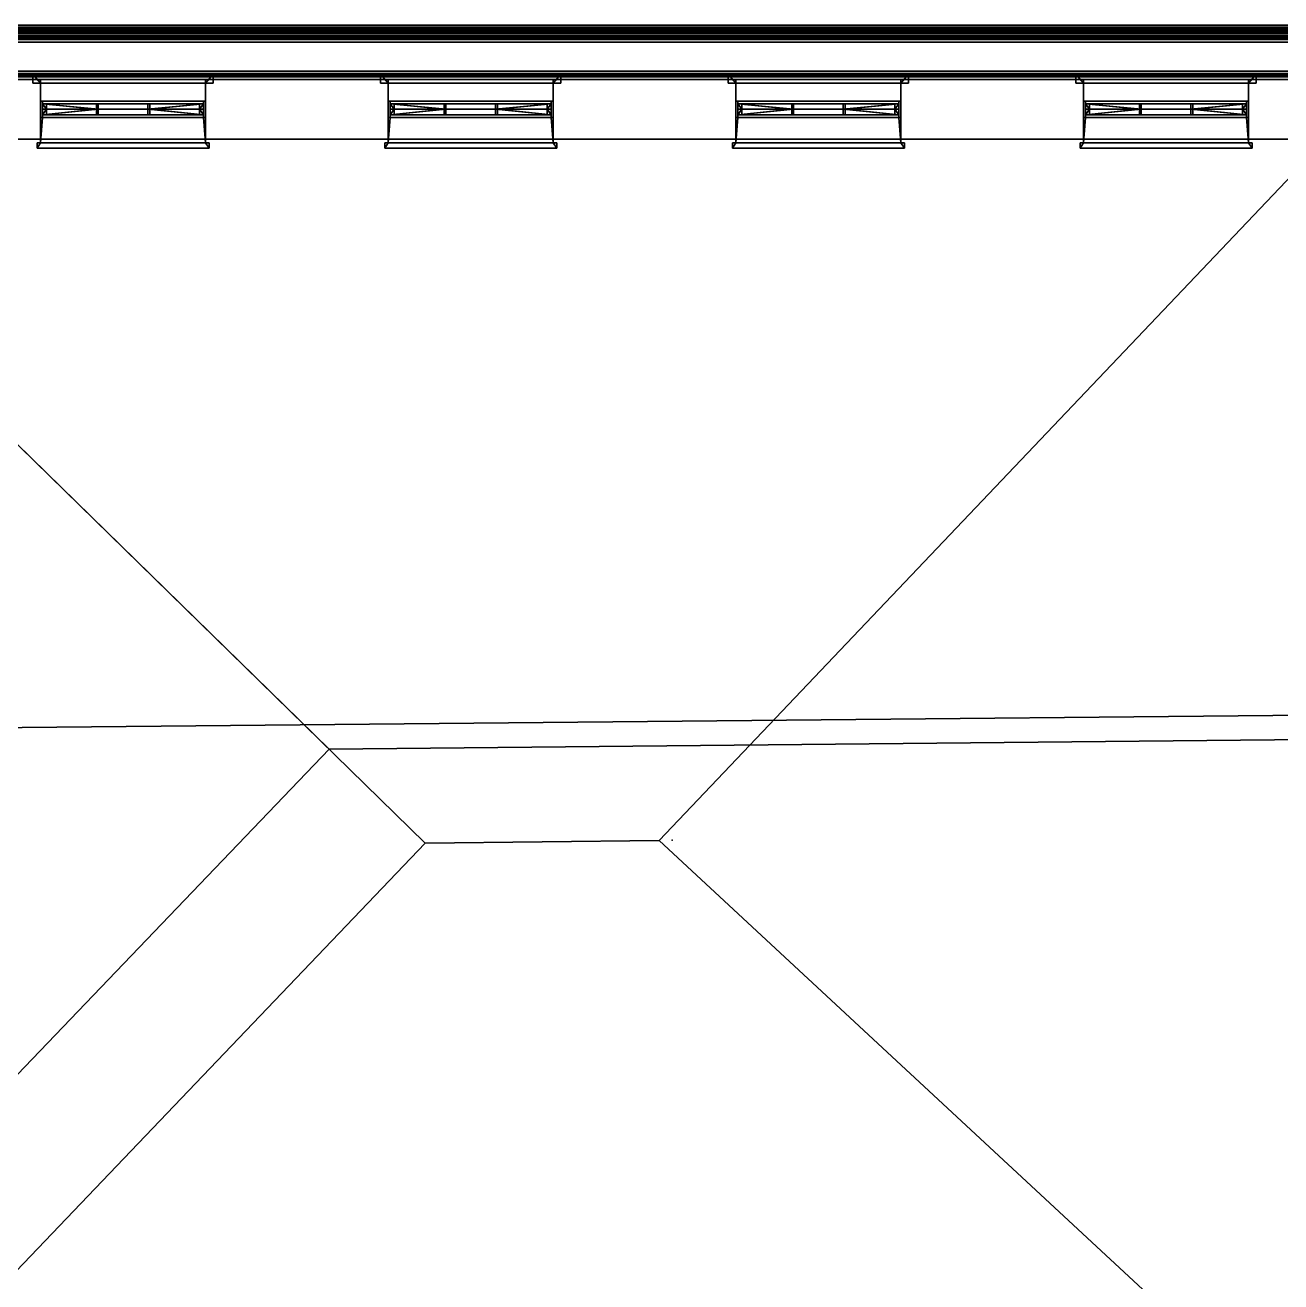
# Model space of a CAD drawing. Extents: x -0.3 to 25, y 0 to 31.3.
# Drawn here: x 9.82 to 16.76, y 24.36 to 31.3 of the extents above; entities that cross this region are included whole.
import ezdxf

# ---------------------------------------------------------------- set-up
doc = ezdxf.new("R2010")
doc.units = 0

# ---------------------------------------------------------------- blocks, each defined once
blk = doc.blocks.new('sash_big')
at = {"color": 255}
mesh = blk.add_polyface(dxfattribs=at)
corners = [(0, 0.35), (0, 0.35, 0.0522), (0, 0.35, 0.0772), (0, 0.21, 0.0772), (0, 0.21, 1.82), (0, 0.12, 0.0267), (0, 0.12, 1.82), (0, 0.02), (0, 0.02, 0.01), (0.01, 0.21, 0.0772), (0.01, 0.21, 1.81), (0.01, 0.195, 0.0772), (0.01, 0.195, 0.9752), (0.01, 0.165, 0.0772), (0.01, 0.165, 0.9371), (0.01, 0.165, 0.9752), (0.01, 0.165, 1.81), (0.01, 0.135, 0.9371), (0.01, 0.135, 1.81), (0.01, 0.12, 0.0772), (0.01, 0.12, 1.81), (0.0331, 0.195, 0.1254), (0.0331, 0.195, 0.5263), (0.0331, 0.195, 0.5363), (0.0331, 0.195, 0.9371), (0.0331, 0.165, 0.1254), (0.0331, 0.165, 0.5263), (0.0331, 0.165, 0.5363), (0.0331, 0.165, 0.9371), (0.0331, 0.165, 0.9752), (0.0331, 0.165, 1.376), (0.0331, 0.165, 1.386), (0.0331, 0.165, 1.7869), (0.0331, 0.135, 0.9752), (0.0331, 0.135, 1.376), (0.0331, 0.135, 1.386), (0.0331, 0.135, 1.7869), (0.3077, 0.195, 0.1254), (0.3077, 0.195, 0.5263), (0.3077, 0.195, 0.5363), (0.3077, 0.195, 0.9371), (0.3077, 0.165, 0.1254), (0.3077, 0.165, 0.5263), (0.3077, 0.165, 0.5363), (0.3077, 0.165, 0.9371), (0.3077, 0.165, 0.9752), (0.3077, 0.165, 1.376), (0.3077, 0.165, 1.386), (0.3077, 0.165, 1.7869), (0.3077, 0.135, 0.9752), (0.3077, 0.135, 1.376), (0.3077, 0.135, 1.386), (0.3077, 0.135, 1.7869), (0.3177, 0.195, 0.1254), (0.3177, 0.195, 0.5263), (0.3177, 0.195, 0.5363), (0.3177, 0.195, 0.9371), (0.3177, 0.165, 0.1254), (0.3177, 0.165, 0.5263), (0.3177, 0.165, 0.5363), (0.3177, 0.165, 0.9371), (0.3177, 0.165, 0.9752), (0.3177, 0.165, 1.376), (0.3177, 0.165, 1.386), (0.3177, 0.165, 1.7869), (0.3177, 0.135, 0.9752), (0.3177, 0.135, 1.376), (0.3177, 0.135, 1.386), (0.3177, 0.135, 1.7869), (0.5923, 0.195, 0.1254), (0.5923, 0.195, 0.5263), (0.5923, 0.195, 0.5363), (0.5923, 0.195, 0.9371), (0.5923, 0.165, 0.1254), (0.5923, 0.165, 0.5263), (0.5923, 0.165, 0.5363), (0.5923, 0.165, 0.9371), (0.5923, 0.165, 0.9752), (0.5923, 0.165, 1.376), (0.5923, 0.165, 1.386), (0.5923, 0.165, 1.7869), (0.5923, 0.135, 0.9752), (0.5923, 0.135, 1.376), (0.5923, 0.135, 1.386), (0.5923, 0.135, 1.7869), (0.6023, 0.195, 0.1254), (0.6023, 0.195, 0.5263), (0.6023, 0.195, 0.5363), (0.6023, 0.195, 0.9371), (0.6023, 0.165, 0.1254), (0.6023, 0.165, 0.5263), (0.6023, 0.165, 0.5363), (0.6023, 0.165, 0.9371), (0.6023, 0.165, 0.9752), (0.6023, 0.165, 1.376), (0.6023, 0.165, 1.386), (0.6023, 0.165, 1.7869), (0.6023, 0.135, 0.9752), (0.6023, 0.135, 1.376), (0.6023, 0.135, 1.386), (0.6023, 0.135, 1.7869), (0.8769, 0.195, 0.1254), (0.8769, 0.195, 0.5263), (0.8769, 0.195, 0.5363), (0.8769, 0.195, 0.9371), (0.8769, 0.165, 0.1254), (0.8769, 0.165, 0.5263), (0.8769, 0.165, 0.5363), (0.8769, 0.165, 0.9371), (0.8769, 0.165, 0.9752), (0.8769, 0.165, 1.376), (0.8769, 0.165, 1.386), (0.8769, 0.165, 1.7869), (0.8769, 0.135, 0.9752), (0.8769, 0.135, 1.376), (0.8769, 0.135, 1.386), (0.8769, 0.135, 1.7869), (0.9, 0.21, 0.0772), (0.9, 0.21, 1.81), (0.9, 0.195, 0.0772), (0.9, 0.195, 0.9752), (0.9, 0.165, 0.0772), (0.9, 0.165, 0.9371), (0.9, 0.165, 0.9752), (0.9, 0.165, 1.81), (0.9, 0.135, 0.9371), (0.9, 0.135, 1.81), (0.9, 0.12, 0.0772), (0.9, 0.12, 1.81), (0.91, 0.35), (0.91, 0.35, 0.0522), (0.91, 0.35, 0.0772), (0.91, 0.21, 0.0772), (0.91, 0.21, 1.82), (0.91, 0.12, 0.0267), (0.91, 0.12, 1.82), (0.91, 0.02), (0.91, 0.02, 0.01), (0.93, 0.35, 0.0522), (0.93, 0.35, 0.0772), (0.93, 0.38, 0.0522), (0.93, 0.38, 0.0772), (0.9525, 0.02, 0.01), (0.9525, 0.02, -0.1233), (0.9525, -0.03, 0.0017), (0.9525, -0.03, -0.1233), (-0.02, 0.35, 0.0522), (-0.02, 0.35, 0.0772), (-0.02, 0.38, 0.0522), (-0.02, 0.38, 0.0772), (-0.0425, 0.02, 0.01), (-0.0425, 0.02, -0.1233), (-0.0425, -0.03, 0.0017), (-0.0425, -0.03, -0.1233)]
mesh.append_faces([[corners[k] for k in face] for face in [(4, 3, 5, 6), (135, 134, 132, 133), (136, 143, 151, 7), (131, 130, 138, 139), (147, 146, 1, 2), (1, 130, 129, 0), (134, 130, 131, 132), (136, 129, 130, 134), (2, 1, 5, 3), (1, 0, 7, 5), (129, 136, 7, 0), (8, 7, 151, 150), (5, 7, 8), (142, 143, 136, 137), (137, 136, 134)]], dxfattribs={"color": 0})
mesh.append_faces([[corners[k] for k in face] for face in [(29, 15, 30), (109, 110, 123), (111, 112, 124), (32, 31, 16), (114, 113, 125), (36, 18, 35), (17, 33, 34), (116, 115, 126), (28, 14, 27), (108, 107, 122), (106, 105, 121), (25, 26, 13), (125, 108, 122), (14, 28, 17), (150, 152, 8), (142, 137, 144), (147, 2, 149), (3, 9, 2), (132, 131, 117), (139, 141, 131), (15, 29, 12), (123, 120, 109), (101, 102, 119), (103, 104, 120), (21, 11, 22), (24, 23, 12), (131, 2, 9, 117), (141, 149, 2, 131), (146, 147, 149, 148), (148, 149, 141, 140), (140, 141, 139, 138), (148, 140, 130, 1), (11, 119, 117, 9), (134, 5, 8, 137), (152, 144, 137, 8), (152, 153, 145, 144), (151, 143, 145, 153), (124, 16, 10, 118), (10, 4, 133, 118), (121, 13, 19, 127), (127, 19, 5, 134), (73, 69, 53, 57), (75, 59, 58, 74), (75, 71, 55, 59), (83, 79, 63, 67), (83, 67, 66, 82), (66, 62, 78, 82), (98, 82, 81, 97), (93, 77, 78, 94), (82, 78, 77, 81), (97, 93, 94, 98), (107, 103, 87, 91), (54, 53, 37, 38), (86, 85, 69, 70), (39, 38, 22, 23), (71, 70, 54, 55), (56, 55, 39, 40), (88, 87, 71, 72), (86, 87, 103, 102), (42, 38, 37, 41), (26, 22, 38, 42), (74, 70, 69, 73), (58, 54, 70, 74), (57, 53, 54, 58), (43, 39, 23, 27), (44, 40, 39, 43), (76, 72, 71, 75), (59, 55, 56, 60), (91, 87, 88, 92), (90, 86, 102, 106), (89, 85, 86, 90), (90, 106, 107, 91), (58, 42, 41, 57), (90, 74, 73, 89), (92, 76, 75, 91), (43, 27, 26, 42), (60, 44, 43, 59), (51, 35, 34, 50), (66, 50, 49, 65), (68, 52, 51, 67), (100, 84, 83, 99), (98, 114, 115, 99), (95, 111, 110, 94), (63, 47, 48, 64), (95, 79, 80, 96), (78, 62, 63, 79), (46, 30, 31, 47), (61, 45, 46, 62), (50, 46, 45, 49), (34, 30, 46, 50), (65, 61, 62, 66), (51, 47, 31, 35), (52, 48, 47, 51), (84, 80, 79, 83), (67, 63, 64, 68), (115, 111, 95, 99), (99, 95, 96, 100), (98, 94, 110, 114), (91, 75, 74, 90), (87, 86, 70, 71), (55, 54, 38, 39), (59, 43, 42, 58), (82, 98, 99, 83), (50, 66, 67, 51), (62, 46, 47, 63), (94, 78, 79, 95), (65, 81, 77, 61), (60, 56, 72, 76), (68, 64, 80, 84), (41, 37, 21, 25), (36, 32, 48, 52), (100, 96, 112, 116), (105, 101, 85, 89), (150, 151, 153, 152), (142, 144, 145, 143), (17, 125, 81, 65), (126, 18, 68, 84), (69, 119, 11, 53), (12, 120, 72, 56), (120, 12, 61, 77), (16, 124, 80, 64), (125, 17, 60, 76), (30, 15, 16, 31), (124, 123, 110, 111), (103, 120, 119, 102), (11, 12, 23, 22), (27, 14, 13, 26), (121, 122, 107, 106), (125, 126, 115, 114), (17, 34, 35, 18), (33, 29, 30, 34), (35, 31, 32, 36), (114, 110, 109, 113), (116, 112, 111, 115), (108, 104, 103, 107), (106, 102, 101, 105), (25, 21, 22, 26), (27, 23, 24, 28), (123, 124, 118, 120), (10, 16, 15, 12), (9, 3, 4, 10), (117, 118, 133, 132), (134, 135, 128, 127), (5, 19, 20, 6), (33, 49, 45, 29), (97, 113, 109, 93), (40, 44, 28, 24), (122, 121, 127, 125), (19, 13, 14, 17), (11, 9, 10, 12), (118, 117, 119, 120), (126, 125, 127, 128), (18, 20, 19, 17), (13, 57, 41), (41, 25, 13), (89, 73, 121), (121, 105, 89), (121, 73, 57, 13), (97, 81, 125), (125, 113, 97), (17, 65, 49), (49, 33, 17), (100, 116, 126), (126, 84, 100), (18, 36, 52), (52, 68, 18), (16, 64, 48), (48, 32, 16), (96, 80, 124), (124, 112, 96), (126, 128, 20, 18), (135, 6, 20, 128), (12, 56, 40), (40, 24, 12), (72, 120, 88), (104, 88, 120), (108, 92, 88, 104), (119, 69, 85), (85, 101, 119), (37, 53, 11), (11, 21, 37), (92, 108, 125), (125, 76, 92), (44, 60, 17), (17, 28, 44), (45, 61, 12), (12, 29, 45), (93, 109, 120), (120, 77, 93), (133, 4, 6, 135), (130, 140, 138), (1, 146, 148)]], dxfattribs={"color": 255})

msp = doc.modelspace()

# ---------------------------------------------------------------- linework, layer by layer
at = {"layer": 'LIGHTS', "color": 51}
for p in [(13.3967, 26.798, 2.5), (13.3967, 26.798, 5.5)]:
    msp.add_point(p, dxfattribs=at)

# ---------------------------------------------------------------- block references
at = {"rotation": 180}
for p in [(10.8186, 31, 0.75), (10.8186, 31, 3.75), (12.7388, 31, 0.75), (12.7388, 31, 3.75), (14.659, 31, 0.75), (14.659, 31, 3.75), (16.5792, 31, 0.75), (16.5792, 31, 3.75)]:
    msp.add_blockref('sash_big', p, dxfattribs=at)

# ---------------------------------------------------------------- meshes
at = {"color": 255}
mesh = msp.add_polyface(dxfattribs=at)
corners = [(17.0842, 31.205, 5.715), (17.0842, 31.045, 5.715), (9.4035, 31.045, 5.715), (9.4035, 31.205, 5.715), (17.0842, 31.205, 5.795), (9.4035, 31.205, 5.795), (17.0842, 31.22, 5.795), (9.4035, 31.22, 5.795), (17.0842, 31.22, 5.81), (9.4035, 31.22, 5.81), (17.0842, 31.233, 5.811), (9.4035, 31.233, 5.811), (17.0842, 31.244, 5.814), (9.4035, 31.244, 5.814), (17.0842, 31.256, 5.821), (9.4035, 31.256, 5.821), (17.0842, 31.264, 5.83), (9.4035, 31.264, 5.83), (17.0842, 31.27, 5.84), (9.4035, 31.27, 5.84), (17.0842, 31.279, 5.851), (9.4035, 31.279, 5.851), (17.0842, 31.289, 5.857), (9.4035, 31.289, 5.857), (17.0842, 31.3, 5.86), (9.4035, 31.3, 5.86), (17.0842, 31.3, 5.88), (9.4035, 31.3, 5.88), (17.0842, 31.23, 5.89), (9.4035, 31.23, 5.89), (13.8402, 22.6026, 5.89), (13.8454, 22.3727, 5.89), (17.9846, 22.4674, 5.89), (17.743, 22.6919, 5.89), (13.8402, 22.6026, 5.67), (17.743, 22.6919, 5.67), (13.8405, 22.5876, 5.67), (17.7587, 22.6773, 5.67), (13.8406, 22.5846, 5.682), (17.7619, 22.6744, 5.682), (13.8407, 22.5786, 5.691), (17.7682, 22.6685, 5.691), (13.8409, 22.5696, 5.697), (17.7776, 22.6597, 5.697), (13.8412, 22.5576, 5.7), (17.7903, 22.648, 5.7), (13.8412, 22.5576, 5.715), (17.7903, 22.648, 5.715), (13.8449, 22.3977, 5.715), (17.9584, 22.4918, 5.715), (13.8449, 22.3977, 5.795), (17.9584, 22.4918, 5.795), (13.8452, 22.3827, 5.795), (17.9741, 22.4772, 5.795), (13.8452, 22.3827, 5.81), (17.9741, 22.4772, 5.81), (13.8455, 22.3697, 5.811), (17.9878, 22.4645, 5.811), (13.8458, 22.3587, 5.814), (17.9994, 22.4537, 5.814), (13.846, 22.3467, 5.821), (18.012, 22.442, 5.821), (13.8462, 22.3387, 5.83), (18.0204, 22.4342, 5.83), (13.8464, 22.3327, 5.84), (18.0267, 22.4284, 5.84), (13.8466, 22.3237, 5.851), (18.0361, 22.4196, 5.851), (13.8468, 22.3137, 5.857), (18.0466, 22.4098, 5.857), (13.8471, 22.3027, 5.86), (18.0582, 22.3991, 5.86), (13.8471, 22.3027, 5.88), (18.0582, 22.3991, 5.88), (17.9325, 23.4967, 5.89), (17.6908, 23.7219, 5.89), (17.6908, 23.7219, 5.67), (17.7065, 23.7073, 5.67), (17.7097, 23.7043, 5.682), (17.716, 23.6984, 5.691), (17.7254, 23.6896, 5.697), (17.7381, 23.6779, 5.7), (17.7381, 23.6779, 5.715), (17.9062, 23.5212, 5.715), (17.9062, 23.5212, 5.795), (17.922, 23.5065, 5.795), (17.922, 23.5065, 5.81), (17.9356, 23.4938, 5.811), (17.9472, 23.483, 5.814), (17.9598, 23.4713, 5.821), (17.9682, 23.4634, 5.83), (17.9745, 23.4575, 5.84), (17.984, 23.4487, 5.851), (18.006, 23.4282, 5.88)]
mesh.append_faces([[corners[k] for k in face] for face in [(0, 1, 2, 3), (4, 0, 3, 5), (6, 4, 5, 7), (8, 6, 7, 9), (10, 8, 9, 11), (12, 10, 11, 13), (14, 12, 13, 15), (16, 14, 15, 17), (18, 16, 17, 19), (20, 18, 19, 21), (22, 20, 21, 23), (24, 22, 23, 25), (26, 24, 25, 27), (28, 26, 27, 29), (30, 31, 32, 33), (34, 30, 33, 35), (36, 34, 35, 37), (38, 36, 37, 39), (40, 38, 39, 41), (42, 40, 41, 43), (44, 42, 43, 45), (46, 44, 45, 47), (48, 46, 47, 49), (50, 48, 49, 51), (52, 50, 51, 53), (54, 52, 53, 55), (56, 54, 55, 57), (58, 56, 57, 59), (60, 58, 59, 61), (62, 60, 61, 63), (64, 62, 63, 65), (66, 64, 65, 67), (68, 66, 67, 69), (70, 68, 69, 71), (72, 70, 71, 73), (31, 72, 73, 32), (33, 32, 74, 75), (35, 33, 75, 76), (37, 35, 76, 77), (39, 37, 77, 78), (41, 39, 78, 79), (43, 41, 79, 80), (45, 43, 80, 81), (47, 45, 81, 82), (49, 47, 82, 83), (51, 49, 83, 84), (53, 51, 84, 85), (55, 53, 85, 86), (57, 55, 86, 87), (59, 57, 87, 88), (61, 59, 88, 89), (63, 61, 89, 90), (65, 63, 90, 91), (67, 65, 91, 92), (32, 73, 93, 74)]], dxfattribs={"color": 255})
at = {"color": 250}
mesh = msp.add_polyface(dxfattribs=at)
corners = [(3.6157, 31.24, 5.92), (3.6258, 31.23, 5.89), (3.7025, 23.4812, 5.92), (3.7124, 23.4914, 5.89), (3.8584, 31, 5.89), (3.8584, 31, 6), (3.9398, 23.7258, 5.89), (3.9398, 23.7258, 6), (5.0459, 23.747, 5.89), (5.0459, 23.747, 6), (5.0503, 23.517, 5.89), (5.0505, 23.507, 5.92), (6.8294, 31, 5.89), (6.8294, 31, 6), (6.8294, 31.23, 5.89), (6.8294, 31.24, 5.92), (6.9632, 23.7837, 5.89), (6.9632, 23.7837, 6), (6.9677, 23.5538, 5.89), (6.9678, 23.5438, 5.92), (7.6451, 23.5567, 5.92), (7.6549, 23.5669, 5.89), (7.6753, 22.2214, 5.92), (7.6851, 22.2317, 5.89), (7.8796, 23.8013, 5.89), (7.8796, 23.8013, 6), (7.9098, 22.4669, 5.89), (7.9098, 22.4669, 6), (7.9724, 31, 5.89), (7.9724, 31, 6), (7.9724, 31.23, 5.89), (7.9724, 31.24, 5.92), (7.9943, 23.8035, 5.89), (7.9943, 23.8035, 6), (7.9988, 23.5735, 5.89), (7.9989, 23.5635, 5.92), (9.4035, 31, 5.89), (9.4035, 31, 6), (9.4035, 31.23, 5.89), (9.4035, 31.24, 5.92), (9.6246, 22.5061, 5.89), (9.6246, 22.5061, 6), (9.6299, 22.2762, 5.89), (9.6301, 22.2662, 5.92), (10.2132, 22.5196, 5.89), (10.2132, 22.5196, 6), (10.2184, 22.2896, 5.89), (10.2186, 22.2797, 5.92), (13.8402, 22.6026, 5.89), (13.8402, 22.6026, 6), (13.8454, 22.3727, 5.89), (13.8457, 22.3627, 5.92), (17.0842, 31, 5.89), (17.0842, 31, 6), (17.0842, 31.23, 5.89), (17.0842, 31.24, 5.92), (17.6908, 23.7219, 5.89), (17.6908, 23.7219, 6), (17.743, 22.6919, 5.89), (17.743, 22.6919, 6), (17.9325, 23.4967, 5.89), (17.943, 23.4869, 5.92), (17.9846, 22.4674, 5.89), (17.9952, 22.4576, 5.92), (19.9254, 31, 5.89), (19.9254, 31, 6), (19.9254, 31.23, 5.89), (19.9254, 31.24, 5.92), (23.0166, 31, 5.89), (23.0166, 31, 6), (23.0166, 31.23, 5.89), (23.0166, 31.24, 5.92), (23.4814, 23.8374, 5.89), (23.4814, 23.8374, 6), (23.486, 23.6074, 5.89), (23.4862, 23.5974, 5.92)]
mesh.append_faces([[corners[k] for k in face] for face in [(71, 69, 70), (73, 75, 74), (70, 69, 68), (73, 74, 72), (68, 69, 65, 64), (70, 68, 64, 66), (71, 70, 66, 67), (69, 71, 67, 65), (64, 65, 53, 52), (66, 64, 52, 54), (67, 66, 54, 55), (65, 67, 55, 53), (52, 53, 37, 36), (54, 52, 36, 38), (55, 54, 38, 39), (53, 55, 39, 37), (36, 37, 29, 28), (38, 36, 28, 30), (39, 38, 30, 31), (37, 39, 31, 29), (28, 29, 13, 12), (30, 28, 12, 14), (31, 30, 14, 15), (29, 31, 15, 13), (12, 13, 5, 4), (14, 12, 4, 1), (15, 14, 1, 0), (13, 15, 0, 5), (4, 5, 7, 6), (1, 4, 6, 3), (0, 1, 3, 2), (5, 0, 2, 7), (6, 7, 9, 8), (3, 6, 8, 10), (2, 3, 10, 11), (7, 2, 11, 9), (8, 9, 17, 16), (10, 8, 16, 18), (11, 10, 18, 19), (9, 11, 19, 17), (16, 17, 33, 32), (18, 16, 32, 34), (19, 18, 34, 35), (17, 19, 35, 33), (32, 33, 25, 24), (34, 32, 24, 21), (35, 34, 21, 20), (33, 35, 20, 25), (24, 25, 27, 26), (21, 24, 26, 23), (20, 21, 23, 22), (25, 20, 22, 27), (26, 27, 41, 40), (23, 26, 40, 42), (22, 23, 42, 43), (27, 22, 43, 41), (40, 41, 45, 44), (42, 40, 44, 46), (43, 42, 46, 47), (41, 43, 47, 45), (44, 45, 49, 48), (46, 44, 48, 50), (47, 46, 50, 51), (45, 47, 51, 49), (48, 49, 59, 58), (50, 48, 58, 62), (51, 50, 62, 63), (49, 51, 63, 59), (58, 59, 57, 56), (62, 58, 56, 60), (63, 62, 60, 61), (59, 63, 61, 57), (56, 57, 73, 72), (60, 56, 72, 74), (61, 60, 74, 75), (57, 61, 75, 73)]], dxfattribs={"color": 250})
at = {"color": 255}
mesh = msp.add_polyface(dxfattribs=at)
corners = [(17.0842, 31, 5.89), (17.0842, 31.23, 5.89), (9.4035, 31.23, 5.89), (9.4035, 31, 5.89), (17.0842, 31, 5.67), (9.4035, 31, 5.67), (17.0842, 31.015, 5.67), (9.4035, 31.015, 5.67), (17.0842, 31.018, 5.682), (9.4035, 31.018, 5.682), (17.0842, 31.024, 5.691), (9.4035, 31.024, 5.691), (17.0842, 31.033, 5.697), (9.4035, 31.033, 5.697), (17.0842, 31.045, 5.7), (9.4035, 31.045, 5.7), (17.0842, 31.045, 5.715), (9.4035, 31.045, 5.715), (7.9098, 22.4669, 5.67), (7.9098, 22.4669, 5.89), (9.6246, 22.5061, 5.89), (9.6246, 22.5061, 5.67), (7.8952, 22.4515, 5.67), (9.625, 22.4911, 5.67), (9.6299, 22.2762, 5.89), (10.2184, 22.2896, 5.89), (10.2132, 22.5196, 5.89), (10.2132, 22.5196, 5.67), (10.2135, 22.5046, 5.67), (9.625, 22.4881, 5.682), (10.2136, 22.5016, 5.682), (9.6252, 22.4821, 5.691), (10.2137, 22.4956, 5.691), (9.6254, 22.4731, 5.697), (10.2139, 22.4866, 5.697), (9.6256, 22.4611, 5.7), (10.2142, 22.4746, 5.7), (9.6256, 22.4611, 5.715), (10.2142, 22.4746, 5.715), (9.6293, 22.3012, 5.715), (10.2178, 22.3146, 5.715), (9.6293, 22.3012, 5.795), (10.2178, 22.3146, 5.795), (9.6296, 22.2862, 5.795), (10.2182, 22.2996, 5.795), (9.6296, 22.2862, 5.81), (10.2182, 22.2996, 5.81), (9.6299, 22.2732, 5.811), (10.2185, 22.2866, 5.811), (9.6302, 22.2622, 5.814), (10.2187, 22.2757, 5.814), (9.6305, 22.2502, 5.821), (10.219, 22.2637, 5.821), (9.6307, 22.2422, 5.83), (10.2192, 22.2557, 5.83), (9.6308, 22.2362, 5.84), (10.2193, 22.2497, 5.84), (9.631, 22.2272, 5.851), (10.2195, 22.2407, 5.851), (9.6312, 22.2172, 5.857), (10.2198, 22.2307, 5.857), (9.6315, 22.2062, 5.86), (10.22, 22.2197, 5.86), (9.6315, 22.2062, 5.88), (10.22, 22.2197, 5.88), (13.8454, 22.3727, 5.89), (13.8402, 22.6026, 5.89), (13.8402, 22.6026, 5.67), (13.8405, 22.5876, 5.67), (13.8406, 22.5846, 5.682), (13.8407, 22.5786, 5.691), (13.8409, 22.5696, 5.697), (13.8412, 22.5576, 5.7), (13.8412, 22.5576, 5.715), (13.8449, 22.3977, 5.715), (13.8449, 22.3977, 5.795), (13.8452, 22.3827, 5.795), (13.8452, 22.3827, 5.81), (13.8455, 22.3697, 5.811), (13.8458, 22.3587, 5.814), (13.846, 22.3467, 5.821), (13.8462, 22.3387, 5.83), (13.8464, 22.3327, 5.84), (13.8466, 22.3237, 5.851), (13.8468, 22.3137, 5.857), (13.8471, 22.3027, 5.86), (13.8471, 22.3027, 5.88)]
mesh.append_faces([[corners[k] for k in face] for face in [(0, 1, 2, 3), (4, 0, 3, 5), (6, 4, 5, 7), (8, 6, 7, 9), (10, 8, 9, 11), (12, 10, 11, 13), (14, 12, 13, 15), (16, 14, 15, 17), (18, 19, 20, 21), (22, 18, 21, 23), (20, 24, 25, 26), (21, 20, 26, 27), (23, 21, 27, 28), (29, 23, 28, 30), (31, 29, 30, 32), (33, 31, 32, 34), (35, 33, 34, 36), (37, 35, 36, 38), (39, 37, 38, 40), (41, 39, 40, 42), (43, 41, 42, 44), (45, 43, 44, 46), (47, 45, 46, 48), (49, 47, 48, 50), (51, 49, 50, 52), (53, 51, 52, 54), (55, 53, 54, 56), (57, 55, 56, 58), (59, 57, 58, 60), (61, 59, 60, 62), (63, 61, 62, 64), (24, 63, 64, 25), (26, 25, 65, 66), (27, 26, 66, 67), (28, 27, 67, 68), (30, 28, 68, 69), (32, 30, 69, 70), (34, 32, 70, 71), (36, 34, 71, 72), (38, 36, 72, 73), (40, 38, 73, 74), (42, 40, 74, 75), (44, 42, 75, 76), (46, 44, 76, 77), (48, 46, 77, 78), (50, 48, 78, 79), (52, 50, 79, 80), (54, 52, 80, 81), (56, 54, 81, 82), (58, 56, 82, 83), (60, 58, 83, 84), (62, 60, 84, 85), (64, 62, 85, 86), (25, 64, 86, 65)]], dxfattribs={"color": 255})
at = {"color": 250}
mesh = msp.add_polyface(dxfattribs=at)
corners = [(3.8584, 31, 6), (3.9398, 23.7258, 6), (7.5016, 27.3973, 7.4923), (23, 31, 6), (23.2381, 27.5481, 7.4298), (23.4759, 24.1001, 6)]
mesh.append_faces([[corners[k] for k in face] for face in [(5, 3, 4)]], dxfattribs={"color": 85})
mesh.append_faces([[corners[k] for k in face] for face in [(1, 5, 4, 2), (3, 0, 2, 4), (0, 3, 5, 1), (0, 1, 2)]], dxfattribs={"color": 250})
mesh = msp.add_polyface(dxfattribs=at)
corners = [(7.7167, 31, 6), (7.8858, 23.5265, 6), (11.5017, 27.2997, 7.5327), (23, 31, 6), (23.2471, 27.4167, 7.4843), (23.494, 23.8376, 6)]
mesh.append_faces([[corners[k] for k in face] for face in [(5, 3, 4)]], dxfattribs={"color": 85})
mesh.append_faces([[corners[k] for k in face] for face in [(1, 5, 4, 2), (3, 0, 2, 4), (0, 3, 5, 1), (0, 1, 2)]], dxfattribs={"color": 250})
mesh = msp.add_polyface(dxfattribs=at)
corners = [(7.7167, 31, 6), (7.9098, 22.4669, 6), (12.0321, 26.7812, 7.7475), (13.3255, 26.796, 7.7414), (17.3219, 31, 6), (17.743, 22.6919, 6)]
mesh.append_faces([[corners[k] for k in face] for face in [(1, 5, 3, 2), (4, 0, 2, 3), (0, 4, 5, 1), (0, 1, 2), (5, 4, 3)]], dxfattribs={"color": 250})
at = {"color": 85}
mesh = msp.add_polyface(dxfattribs=at)
corners = [(9.4035, 30.67), (9.4035, 30.67, 3), (9.4035, 31), (9.4035, 31, 3), (9.9086, 30.67), (9.9086, 30.67, 3), (9.9086, 31), (9.9086, 31, 3)]
mesh.append_faces([[corners[k] for k in face] for face in [(7, 3, 1, 5), (4, 0, 2, 6), (6, 2, 3, 7), (2, 0, 1, 3), (0, 4, 5, 1), (4, 6, 7, 5)]], dxfattribs={"color": 85})
mesh = msp.add_polyface(dxfattribs=at)
corners = [(9.4035, 30.67, 3), (9.4035, 30.67, 6), (9.4035, 31, 3), (9.4035, 31, 6), (9.9086, 30.67, 3), (9.9086, 30.67, 6), (9.9086, 31, 3), (9.9086, 31, 6)]
mesh.append_faces([[corners[k] for k in face] for face in [(7, 3, 1, 5), (4, 0, 2, 6), (6, 2, 3, 7), (2, 0, 1, 3), (0, 4, 5, 1), (4, 6, 7, 5)]], dxfattribs={"color": 85})
mesh = msp.add_polyface(dxfattribs=at)
corners = [(9.9086, 30.67), (9.9086, 30.67, 0.75), (9.9086, 31), (9.9086, 31, 0.75), (10.8186, 30.67), (10.8186, 30.67, 0.75), (10.8186, 31), (10.8186, 31, 0.75)]
mesh.append_faces([[corners[k] for k in face] for face in [(7, 3, 1, 5), (4, 0, 2, 6), (6, 2, 3, 7), (2, 0, 1, 3), (0, 4, 5, 1), (4, 6, 7, 5)]], dxfattribs={"color": 85})
mesh = msp.add_polyface(dxfattribs=at)
corners = [(9.9086, 30.67, 2.57), (9.9086, 30.67, 3), (9.9086, 31, 2.57), (9.9086, 31, 3), (10.8186, 30.67, 2.57), (10.8186, 30.67, 3), (10.8186, 31, 2.57), (10.8186, 31, 3)]
mesh.append_faces([[corners[k] for k in face] for face in [(7, 3, 1, 5), (4, 0, 2, 6), (6, 2, 3, 7), (2, 0, 1, 3), (0, 4, 5, 1), (4, 6, 7, 5)]], dxfattribs={"color": 85})
mesh = msp.add_polyface(dxfattribs=at)
corners = [(9.9086, 30.67, 3), (9.9086, 30.67, 3.75), (9.9086, 31, 3), (9.9086, 31, 3.75), (10.8186, 30.67, 3), (10.8186, 30.67, 3.75), (10.8186, 31, 3), (10.8186, 31, 3.75)]
mesh.append_faces([[corners[k] for k in face] for face in [(7, 3, 1, 5), (4, 0, 2, 6), (6, 2, 3, 7), (2, 0, 1, 3), (0, 4, 5, 1), (4, 6, 7, 5)]], dxfattribs={"color": 85})
mesh = msp.add_polyface(dxfattribs=at)
corners = [(9.9086, 30.67, 5.57), (9.9086, 30.67, 6), (9.9086, 31, 5.57), (9.9086, 31, 6), (10.8186, 30.67, 5.57), (10.8186, 30.67, 6), (10.8186, 31, 5.57), (10.8186, 31, 6)]
mesh.append_faces([[corners[k] for k in face] for face in [(7, 3, 1, 5), (4, 0, 2, 6), (6, 2, 3, 7), (2, 0, 1, 3), (0, 4, 5, 1), (4, 6, 7, 5)]], dxfattribs={"color": 85})
mesh = msp.add_polyface(dxfattribs=at)
corners = [(10.8186, 30.67), (10.8186, 30.67, 3), (10.8186, 31), (10.8186, 31, 3), (11.8288, 30.67), (11.8288, 30.67, 3), (11.8288, 31), (11.8288, 31, 3)]
mesh.append_faces([[corners[k] for k in face] for face in [(7, 3, 1, 5), (4, 0, 2, 6), (6, 2, 3, 7), (2, 0, 1, 3), (0, 4, 5, 1), (4, 6, 7, 5)]], dxfattribs={"color": 85})
mesh = msp.add_polyface(dxfattribs=at)
corners = [(10.8186, 30.67, 3), (10.8186, 30.67, 6), (10.8186, 31, 3), (10.8186, 31, 6), (11.8288, 30.67, 3), (11.8288, 30.67, 6), (11.8288, 31, 3), (11.8288, 31, 6)]
mesh.append_faces([[corners[k] for k in face] for face in [(7, 3, 1, 5), (4, 0, 2, 6), (6, 2, 3, 7), (2, 0, 1, 3), (0, 4, 5, 1), (4, 6, 7, 5)]], dxfattribs={"color": 85})
mesh = msp.add_polyface(dxfattribs=at)
corners = [(11.8288, 30.67), (11.8288, 30.67, 0.75), (11.8288, 31), (11.8288, 31, 0.75), (12.7388, 30.67), (12.7388, 30.67, 0.75), (12.7388, 31), (12.7388, 31, 0.75)]
mesh.append_faces([[corners[k] for k in face] for face in [(7, 3, 1, 5), (4, 0, 2, 6), (6, 2, 3, 7), (2, 0, 1, 3), (0, 4, 5, 1), (4, 6, 7, 5)]], dxfattribs={"color": 85})
mesh = msp.add_polyface(dxfattribs=at)
corners = [(11.8288, 30.67, 2.57), (11.8288, 30.67, 3), (11.8288, 31, 2.57), (11.8288, 31, 3), (12.7388, 30.67, 2.57), (12.7388, 30.67, 3), (12.7388, 31, 2.57), (12.7388, 31, 3)]
mesh.append_faces([[corners[k] for k in face] for face in [(7, 3, 1, 5), (4, 0, 2, 6), (6, 2, 3, 7), (2, 0, 1, 3), (0, 4, 5, 1), (4, 6, 7, 5)]], dxfattribs={"color": 85})
mesh = msp.add_polyface(dxfattribs=at)
corners = [(11.8288, 30.67, 3), (11.8288, 30.67, 3.75), (11.8288, 31, 3), (11.8288, 31, 3.75), (12.7388, 30.67, 3), (12.7388, 30.67, 3.75), (12.7388, 31, 3), (12.7388, 31, 3.75)]
mesh.append_faces([[corners[k] for k in face] for face in [(7, 3, 1, 5), (4, 0, 2, 6), (6, 2, 3, 7), (2, 0, 1, 3), (0, 4, 5, 1), (4, 6, 7, 5)]], dxfattribs={"color": 85})
mesh = msp.add_polyface(dxfattribs=at)
corners = [(11.8288, 30.67, 5.57), (11.8288, 30.67, 6), (11.8288, 31, 5.57), (11.8288, 31, 6), (12.7388, 30.67, 5.57), (12.7388, 30.67, 6), (12.7388, 31, 5.57), (12.7388, 31, 6)]
mesh.append_faces([[corners[k] for k in face] for face in [(7, 3, 1, 5), (4, 0, 2, 6), (6, 2, 3, 7), (2, 0, 1, 3), (0, 4, 5, 1), (4, 6, 7, 5)]], dxfattribs={"color": 85})
mesh = msp.add_polyface(dxfattribs=at)
corners = [(12.7388, 30.67), (12.7388, 30.67, 3), (12.7388, 31), (12.7388, 31, 3), (13.749, 30.67), (13.749, 30.67, 3), (13.749, 31), (13.749, 31, 3)]
mesh.append_faces([[corners[k] for k in face] for face in [(7, 3, 1, 5), (4, 0, 2, 6), (6, 2, 3, 7), (2, 0, 1, 3), (0, 4, 5, 1), (4, 6, 7, 5)]], dxfattribs={"color": 85})
mesh = msp.add_polyface(dxfattribs=at)
corners = [(12.7388, 30.67, 3), (12.7388, 30.67, 6), (12.7388, 31, 3), (12.7388, 31, 6), (13.749, 30.67, 3), (13.749, 30.67, 6), (13.749, 31, 3), (13.749, 31, 6)]
mesh.append_faces([[corners[k] for k in face] for face in [(7, 3, 1, 5), (4, 0, 2, 6), (6, 2, 3, 7), (2, 0, 1, 3), (0, 4, 5, 1), (4, 6, 7, 5)]], dxfattribs={"color": 85})
mesh = msp.add_polyface(dxfattribs=at)
corners = [(13.749, 30.67), (13.749, 30.67, 0.75), (13.749, 31), (13.749, 31, 0.75), (14.659, 30.67), (14.659, 30.67, 0.75), (14.659, 31), (14.659, 31, 0.75)]
mesh.append_faces([[corners[k] for k in face] for face in [(7, 3, 1, 5), (4, 0, 2, 6), (6, 2, 3, 7), (2, 0, 1, 3), (0, 4, 5, 1), (4, 6, 7, 5)]], dxfattribs={"color": 85})
mesh = msp.add_polyface(dxfattribs=at)
corners = [(13.749, 30.67, 2.57), (13.749, 30.67, 3), (13.749, 31, 2.57), (13.749, 31, 3), (14.659, 30.67, 2.57), (14.659, 30.67, 3), (14.659, 31, 2.57), (14.659, 31, 3)]
mesh.append_faces([[corners[k] for k in face] for face in [(7, 3, 1, 5), (4, 0, 2, 6), (6, 2, 3, 7), (2, 0, 1, 3), (0, 4, 5, 1), (4, 6, 7, 5)]], dxfattribs={"color": 85})
mesh = msp.add_polyface(dxfattribs=at)
corners = [(13.749, 30.67, 3), (13.749, 30.67, 3.75), (13.749, 31, 3), (13.749, 31, 3.75), (14.659, 30.67, 3), (14.659, 30.67, 3.75), (14.659, 31, 3), (14.659, 31, 3.75)]
mesh.append_faces([[corners[k] for k in face] for face in [(7, 3, 1, 5), (4, 0, 2, 6), (6, 2, 3, 7), (2, 0, 1, 3), (0, 4, 5, 1), (4, 6, 7, 5)]], dxfattribs={"color": 85})
mesh = msp.add_polyface(dxfattribs=at)
corners = [(13.749, 30.67, 5.57), (13.749, 30.67, 6), (13.749, 31, 5.57), (13.749, 31, 6), (14.659, 30.67, 5.57), (14.659, 30.67, 6), (14.659, 31, 5.57), (14.659, 31, 6)]
mesh.append_faces([[corners[k] for k in face] for face in [(7, 3, 1, 5), (4, 0, 2, 6), (6, 2, 3, 7), (2, 0, 1, 3), (0, 4, 5, 1), (4, 6, 7, 5)]], dxfattribs={"color": 85})
mesh = msp.add_polyface(dxfattribs=at)
corners = [(14.659, 30.67), (14.659, 30.67, 3), (14.659, 31), (14.659, 31, 3), (15.6692, 30.67), (15.6692, 30.67, 3), (15.6692, 31), (15.6692, 31, 3)]
mesh.append_faces([[corners[k] for k in face] for face in [(7, 3, 1, 5), (4, 0, 2, 6), (6, 2, 3, 7), (2, 0, 1, 3), (0, 4, 5, 1), (4, 6, 7, 5)]], dxfattribs={"color": 85})
mesh = msp.add_polyface(dxfattribs=at)
corners = [(14.659, 30.67, 3), (14.659, 30.67, 6), (14.659, 31, 3), (14.659, 31, 6), (15.6692, 30.67, 3), (15.6692, 30.67, 6), (15.6692, 31, 3), (15.6692, 31, 6)]
mesh.append_faces([[corners[k] for k in face] for face in [(7, 3, 1, 5), (4, 0, 2, 6), (6, 2, 3, 7), (2, 0, 1, 3), (0, 4, 5, 1), (4, 6, 7, 5)]], dxfattribs={"color": 85})
mesh = msp.add_polyface(dxfattribs=at)
corners = [(15.6692, 30.67), (15.6692, 30.67, 0.75), (15.6692, 31), (15.6692, 31, 0.75), (16.5792, 30.67), (16.5792, 30.67, 0.75), (16.5792, 31), (16.5792, 31, 0.75)]
mesh.append_faces([[corners[k] for k in face] for face in [(7, 3, 1, 5), (4, 0, 2, 6), (6, 2, 3, 7), (2, 0, 1, 3), (0, 4, 5, 1), (4, 6, 7, 5)]], dxfattribs={"color": 85})
mesh = msp.add_polyface(dxfattribs=at)
corners = [(15.6692, 30.67, 2.57), (15.6692, 30.67, 3), (15.6692, 31, 2.57), (15.6692, 31, 3), (16.5792, 30.67, 2.57), (16.5792, 30.67, 3), (16.5792, 31, 2.57), (16.5792, 31, 3)]
mesh.append_faces([[corners[k] for k in face] for face in [(7, 3, 1, 5), (4, 0, 2, 6), (6, 2, 3, 7), (2, 0, 1, 3), (0, 4, 5, 1), (4, 6, 7, 5)]], dxfattribs={"color": 85})
mesh = msp.add_polyface(dxfattribs=at)
corners = [(15.6692, 30.67, 3), (15.6692, 30.67, 3.75), (15.6692, 31, 3), (15.6692, 31, 3.75), (16.5792, 30.67, 3), (16.5792, 30.67, 3.75), (16.5792, 31, 3), (16.5792, 31, 3.75)]
mesh.append_faces([[corners[k] for k in face] for face in [(7, 3, 1, 5), (4, 0, 2, 6), (6, 2, 3, 7), (2, 0, 1, 3), (0, 4, 5, 1), (4, 6, 7, 5)]], dxfattribs={"color": 85})
mesh = msp.add_polyface(dxfattribs=at)
corners = [(15.6692, 30.67, 5.57), (15.6692, 30.67, 6), (15.6692, 31, 5.57), (15.6692, 31, 6), (16.5792, 30.67, 5.57), (16.5792, 30.67, 6), (16.5792, 31, 5.57), (16.5792, 31, 6)]
mesh.append_faces([[corners[k] for k in face] for face in [(7, 3, 1, 5), (4, 0, 2, 6), (6, 2, 3, 7), (2, 0, 1, 3), (0, 4, 5, 1), (4, 6, 7, 5)]], dxfattribs={"color": 85})
mesh = msp.add_polyface(dxfattribs=at)
corners = [(16.5792, 30.67), (16.5792, 30.67, 3), (16.5792, 31), (16.5792, 31, 3), (17.0842, 30.67), (17.0842, 30.67, 3), (17.0842, 31), (17.0842, 31, 3)]
mesh.append_faces([[corners[k] for k in face] for face in [(7, 3, 1, 5), (4, 0, 2, 6), (6, 2, 3, 7), (2, 0, 1, 3), (0, 4, 5, 1), (4, 6, 7, 5)]], dxfattribs={"color": 85})
mesh = msp.add_polyface(dxfattribs=at)
corners = [(16.5792, 30.67, 3), (16.5792, 30.67, 6), (16.5792, 31, 3), (16.5792, 31, 6), (17.0842, 30.67, 3), (17.0842, 30.67, 6), (17.0842, 31, 3), (17.0842, 31, 6)]
mesh.append_faces([[corners[k] for k in face] for face in [(7, 3, 1, 5), (4, 0, 2, 6), (6, 2, 3, 7), (2, 0, 1, 3), (0, 4, 5, 1), (4, 6, 7, 5)]], dxfattribs={"color": 85})
at = {"color": 51}
mesh = msp.add_polyface(dxfattribs=at)
corners = [(9.4857, 30.67, 2.8), (9.4857, 30.67, 3), (9.6967, 22.8379, 2.8), (9.6967, 22.8379, 3), (17.0082, 30.67, 2.8), (17.0082, 30.67, 3), (17.3962, 23.0141, 2.8), (17.3962, 23.0141, 3)]
mesh.append_faces([[corners[k] for k in face] for face in [(5, 1, 3, 7), (6, 2, 0, 4), (4, 0, 1, 5), (0, 2, 3, 1), (2, 6, 7, 3), (6, 4, 5, 7)]], dxfattribs={"color": 51})
at = {"color": 119}
mesh = msp.add_polyface(dxfattribs=at)
corners = [(9.4857, 30.67), (9.4857, 30.67, 0.02), (9.6967, 22.8379), (9.6967, 22.8379, 0.02), (17.0082, 30.67), (17.0082, 30.67, 0.02), (17.3962, 23.0141), (17.3962, 23.0141, 0.02)]
mesh.append_faces([[corners[k] for k in face] for face in [(5, 1, 3, 7), (6, 2, 0, 4), (4, 0, 1, 5), (0, 2, 3, 1), (2, 6, 7, 3), (6, 4, 5, 7)]], dxfattribs={"color": 119})
at = {"color": 51}
mesh = msp.add_polyface(dxfattribs=at)
corners = [(9.4857, 30.67, 5.8), (9.4857, 30.67, 6), (9.6967, 22.8379, 5.8), (9.6967, 22.8379, 6), (17.0082, 30.67, 5.8), (17.0082, 30.67, 6), (17.3962, 23.0141, 5.8), (17.3962, 23.0141, 6)]
mesh.append_faces([[corners[k] for k in face] for face in [(5, 1, 3, 7), (6, 2, 0, 4), (4, 0, 1, 5), (0, 2, 3, 1), (2, 6, 7, 3), (6, 4, 5, 7)]], dxfattribs={"color": 51})
at = {"color": 119}
mesh = msp.add_polyface(dxfattribs=at)
corners = [(9.4857, 30.67, 3), (9.4857, 30.67, 3.02), (9.6967, 22.8379, 3), (9.6967, 22.8379, 3.02), (17.0082, 30.67, 3), (17.0082, 30.67, 3.02), (17.3962, 23.0141, 3), (17.3962, 23.0141, 3.02)]
mesh.append_faces([[corners[k] for k in face] for face in [(5, 1, 3, 7), (6, 2, 0, 4), (4, 0, 1, 5), (0, 2, 3, 1), (2, 6, 7, 3), (6, 4, 5, 7)]], dxfattribs={"color": 119})

doc.saveas('drawing.dxf')
